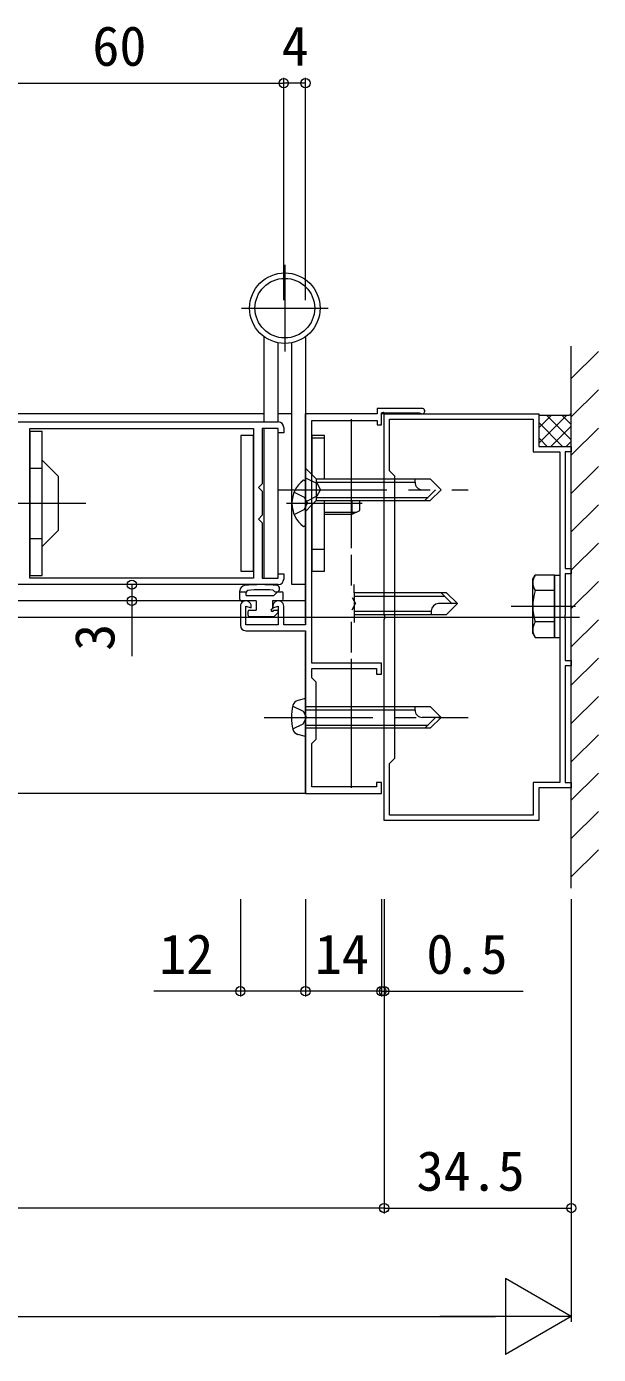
# Model space of a CAD drawing. Units: millimetres, scale not verified. Extents: x -1682 to -296, y -1188 to 1056.
# Drawn here: x -870.6 to -765.2, y 516.7 to 761.7 of the extents above; entities that cross this region are included whole.
import ezdxf
from ezdxf.enums import TextEntityAlignment as Align

# ---------------------------------------------------------------- set-up
doc = ezdxf.new("R2010")
doc.units = ezdxf.units.MM
doc.header["$LTSCALE"] = 4
doc.linetypes.add('CHAIN1', pattern=[8, 5, -1, 1, -1])
doc.linetypes.add('DASHED3', pattern=[4, 3, -1])
for name, color, linetype, lineweight in [('0-3_YKK_11', 7, 'Continuous', 9), ('0-4_YKK_12', 2, 'Continuous', 9), ('0-5_YKK_13', 4, 'Continuous', 9), ('0-6_YKK_D', 6, 'Continuous', 9), ('0-7_YSS_K', 3, 'Continuous', 9), ('0-8_YSS_KE', 3, 'Continuous', 9)]:
    doc.layers.add(name, color=color, linetype=linetype, lineweight=lineweight)
doc.styles.add('ＭＳ ゴシック', font='')
doc.styles.get('ＭＳ ゴシック').set_extended_font_data('MS Gothic')

msp = doc.modelspace()

# ---------------------------------------------------------------- linework, layer by layer
at = {"layer": '0-3_YKK_11'}
for p, q in [((-806.039, 691.232), (-806.039, 690.233)), ((-797.739, 691.232), (-806.039, 691.232)), ((-881.239, 688.733), (-824.239, 688.733)), ((-819.239, 690.233), (-819.239, 651.333)), ((-806.039, 690.233), (-819.239, 690.233)), ((-818.039, 689.033), (-806.039, 689.032)), ((-818.039, 644.233), (-818.039, 689.033)), ((-806.039, 689.032), (-806.039, 688.233)), ((-805.239, 690.433), (-804.866, 690.532)), ((-805.239, 688.233), (-805.239, 690.433)), ((-804.866, 690.532), (-804.693, 690.433)), ((-804.739, 690.234), (-776.239, 690.234)), ((-804.739, 653.192), (-804.739, 690.234)), ((-804.739, 690.232), (-776.239, 690.232)), ((-804.739, 653.191), (-804.739, 690.232)), ((-804.693, 690.433), (-798.268, 690.433)), ((-803.739, 689.234), (-777.24, 689.234)), ((-803.739, 679.734), (-803.739, 689.234)), ((-803.739, 689.232), (-777.24, 689.232)), ((-803.739, 679.732), (-803.739, 689.232)), ((-798.268, 690.433), (-798.07, 690.357)), ((-777.24, 689.234), (-777.24, 683.234)), ((-777.24, 689.232), (-777.24, 683.232)), ((-776.239, 690.234), (-776.239, 684.234)), ((-776.239, 690.232), (-776.239, 684.232)), ((-870.039, 659.933), (-870.039, 687.533)), ((-870.039, 687.533), (-828.839, 687.533)), ((-870.039, 687.533), (-828.839, 687.533)), ((-828.839, 687.533), (-828.839, 659.932)), ((-827.239, 687.533), (-827.239, 677.316)), ((-824.239, 687.533), (-827.239, 687.533)), ((-824.239, 686.733), (-824.239, 687.533)), ((-823.239, 686.733), (-824.239, 686.733)), ((-823.239, 687.733), (-823.239, 686.733)), ((-806.039, 688.233), (-805.239, 688.233)), ((-776.239, 684.234), (-770.239, 684.234)), ((-776.239, 684.232), (-770.239, 684.232)), ((-770.239, 684.234), (-770.239, 683.234)), ((-770.239, 684.232), (-770.239, 683.232)), ((-777.24, 683.234), (-772.34, 683.234)), ((-777.24, 683.232), (-772.34, 683.232)), ((-772.34, 683.234), (-772.34, 622.234)), ((-772.34, 683.234), (-772.34, 622.234)), ((-772.34, 683.232), (-772.34, 622.232)), ((-772.34, 683.232), (-772.34, 622.232)), ((-771.339, 683.234), (-771.339, 661.734)), ((-770.239, 683.234), (-771.339, 683.234)), ((-771.339, 683.232), (-771.339, 661.732)), ((-770.239, 683.232), (-771.339, 683.232)), ((-802.74, 678.734), (-803.739, 679.734)), ((-802.74, 678.732), (-803.739, 679.732)), ((-802.74, 626.734), (-802.74, 678.734)), ((-802.74, 626.732), (-802.74, 678.732)), ((-827.239, 677.316), (-827.922, 676.633)), ((-827.922, 676.633), (-827.239, 675.95)), ((-827.239, 675.95), (-827.239, 671.516)), ((-827.239, 671.516), (-827.922, 670.833)), ((-827.922, 670.833), (-827.239, 670.15)), ((-827.239, 670.15), (-827.239, 659.932)), ((-771.339, 661.734), (-770.239, 661.734)), ((-771.339, 661.732), (-770.239, 661.732)), ((-770.239, 661.734), (-770.239, 660.734)), ((-770.239, 661.732), (-770.239, 660.732)), ((-828.839, 659.932), (-870.039, 659.933)), ((-827.239, 659.932), (-824.239, 659.932)), ((-824.239, 660.733), (-823.239, 660.733)), ((-824.239, 659.932), (-824.239, 660.733)), ((-823.239, 660.733), (-823.239, 659.733)), ((-771.339, 660.734), (-771.339, 653.192)), ((-770.239, 660.734), (-771.339, 660.734)), ((-771.339, 660.732), (-771.339, 653.191)), ((-770.239, 660.732), (-771.339, 660.732)), ((-824.239, 658.733), (-881.239, 658.733)), ((-831.239, 654.733), (-831.239, 651.233)), ((-830.24, 651.333), (-830.239, 654.733)), ((-830.239, 654.733), (-829.239, 654.465)), ((-829.239, 654.465), (-829.239, 654.733)), ((-825.239, 654.733), (-825.239, 654.465)), ((-825.239, 654.465), (-824.239, 654.732)), ((-824.239, 654.732), (-824.239, 651.333)), ((-823.24, 651.333), (-823.239, 654.732)), ((-804.62, 653.009), (-804.739, 653.192)), ((-804.62, 653.007), (-804.739, 653.191)), ((-804.739, 652.276), (-804.62, 652.459)), ((-804.739, 652.274), (-804.62, 652.457)), ((-804.739, 615.234), (-804.739, 652.276)), ((-804.739, 615.232), (-804.739, 652.274)), ((-804.62, 652.459), (-804.62, 653.009)), ((-804.62, 652.457), (-804.62, 653.007)), ((-771.339, 653.192), (-771.459, 653.009)), ((-771.339, 653.191), (-771.459, 653.007)), ((-771.459, 653.009), (-771.459, 652.459)), ((-771.459, 653.007), (-771.459, 652.457)), ((-771.459, 652.459), (-771.339, 652.276)), ((-771.459, 652.457), (-771.339, 652.274)), ((-771.339, 652.276), (-771.339, 644.734)), ((-771.339, 652.274), (-771.339, 644.732)), ((-824.239, 651.333), (-830.24, 651.333)), ((-830.24, 650.233), (-819.239, 650.233)), ((-819.239, 651.333), (-823.24, 651.333)), ((-819.239, 650.233), (-819.24, 620.233)), ((-805.239, 644.233), (-818.039, 644.233)), ((-805.24, 642.233), (-805.239, 644.233)), ((-771.339, 644.734), (-770.239, 644.734)), ((-771.339, 644.732), (-770.239, 644.732)), ((-770.239, 644.734), (-770.239, 643.734)), ((-770.239, 644.732), (-770.239, 643.732)), ((-818.039, 643.232), (-806.14, 643.232)), ((-818.039, 641.533), (-818.039, 643.232)), ((-806.14, 643.232), (-806.14, 642.233)), ((-806.14, 642.233), (-805.24, 642.233)), ((-771.339, 643.734), (-771.339, 622.234)), ((-770.239, 643.734), (-771.339, 643.734)), ((-771.339, 643.732), (-771.339, 622.232)), ((-770.239, 643.732), (-771.339, 643.732)), ((-817.239, 640.732), (-818.039, 641.533)), ((-817.24, 630.233), (-817.239, 640.732)), ((-818.04, 629.433), (-817.24, 630.233)), ((-818.04, 621.433), (-818.04, 629.433)), ((-803.739, 625.734), (-802.74, 626.734)), ((-803.739, 625.732), (-802.74, 626.732)), ((-803.739, 616.234), (-803.739, 625.734)), ((-803.739, 616.232), (-803.739, 625.732)), ((-806.14, 622.232), (-806.14, 621.433)), ((-805.24, 622.232), (-806.14, 622.232)), ((-805.24, 620.233), (-805.24, 622.232)), ((-777.24, 622.234), (-777.24, 616.234)), ((-772.34, 622.234), (-777.24, 622.234)), ((-777.24, 622.232), (-777.24, 616.232)), ((-772.34, 622.232), (-777.24, 622.232)), ((-771.339, 622.234), (-770.239, 622.234)), ((-771.339, 622.232), (-770.239, 622.232)), ((-770.239, 622.234), (-770.239, 621.234)), ((-770.239, 622.232), (-770.239, 621.232)), ((-819.24, 620.233), (-805.24, 620.233)), ((-806.14, 621.433), (-818.04, 621.433)), ((-776.239, 621.234), (-776.239, 615.234)), ((-770.239, 621.234), (-776.239, 621.234)), ((-776.239, 621.232), (-776.239, 615.232)), ((-770.239, 621.232), (-776.239, 621.232)), ((-776.239, 615.234), (-804.739, 615.234)), ((-776.239, 615.232), (-804.739, 615.232)), ((-777.24, 616.234), (-803.739, 616.234)), ((-777.24, 616.232), (-803.739, 616.232))]:
    msp.add_line(p, q, dxfattribs=at)
for centre, radius, start, end in [((-797.739, 690.732), 0.5, 228.59009, 89.99973), ((-824.239, 687.733), 1, 359.99968, 89.99965), ((-824.239, 659.733), 1, 269.99968, 359.99879), ((-830.239, 654.733), 1, 359.99965, 179.99968), ((-824.239, 654.733), 1, 359.99965, 179.99968), ((-830.24, 651.233), 1, 179.99968, 269.99965)]:
    msp.add_arc(centre, radius, start, end, dxfattribs=at)
at = {"layer": '0-4_YKK_12'}
for p, q in [((-826.839, 690.233), (-1025.739, 690.234)), ((-821.739, 690.233), (-824.339, 690.233)), ((-819.239, 651.632), (-819.239, 690.233)), ((-810.74, 665.434), (-810.74, 689.234)), ((-804.739, 690.233), (-805.239, 690.233)), ((-810.74, 658.6), (-810.74, 664.234)), ((-828.339, 655.733), (-1033.239, 655.734)), ((-819.239, 655.733), (-825.339, 655.733)), ((-1183.739, 652.735), (-768.74, 652.732)), ((-810.74, 646.234), (-810.74, 651.868)), ((-819.24, 620.233), (-819.239, 649.933)), ((-810.74, 621.234), (-810.74, 645.034)), ((-819.24, 620.233), (-1024.582, 620.234))]:
    msp.add_line(p, q, dxfattribs=at)
at = {"layer": '0-5_YKK_13', "linetype": 'CHAIN1'}
for p, q in [((-823.039, 717.732), (-823.039, 701.733)), ((-831.039, 709.732), (-815.039, 709.732)), ((-824.239, 676.233), (-789.239, 676.232)), ((-875.039, 673.733), (-859.739, 673.733)), ((-822.739, 673.733), (-808.776, 673.733)), ((-781.34, 654.734), (-769.475, 654.734)), ((-826.84, 634.233), (-789.239, 634.232))]:
    msp.add_line(p, q, dxfattribs=at)
at = {"layer": '0-5_YKK_13'}
for p, q in [((-826.839, 688.733), (-826.839, 704.459)), ((-824.339, 703.364), (-824.339, 688.733)), ((-821.739, 658.733), (-821.739, 703.364)), ((-819.239, 704.459), (-819.239, 658.733)), ((-776.246, 689.994), (-770.579, 689.994)), ((-776.239, 687.647), (-773.893, 689.994)), ((-776.239, 684.819), (-771.065, 689.994)), ((-776.239, 688.619), (-771.853, 684.232)), ((-774.786, 689.994), (-770.239, 685.448)), ((-771.957, 689.994), (-770.239, 688.276)), ((-770.239, 690.333), (-770.579, 689.994)), ((-870.039, 687.033), (-867.739, 687.033)), ((-870.039, 687.033), (-870.039, 660.433)), ((-867.739, 660.433), (-867.739, 687.033)), ((-831.139, 686.233), (-831.139, 661.233)), ((-828.839, 686.233), (-831.139, 686.233)), ((-828.839, 661.233), (-828.839, 686.233)), ((-826.839, 659.932), (-826.839, 687.533)), ((-824.339, 687.456), (-824.339, 660.009)), ((-818.039, 686.233), (-818.039, 679.033)), ((-815.739, 686.233), (-818.039, 686.233)), ((-815.739, 678.233), (-815.739, 686.233)), ((-773.998, 684.232), (-770.239, 687.99)), ((-815.739, 685.733), (-818.039, 685.733)), ((-776.239, 685.791), (-774.681, 684.232)), ((-771.169, 684.232), (-770.239, 685.162)), ((-870.039, 680.233), (-867.739, 680.233)), ((-819.239, 672.233), (-819.239, 680.232)), ((-818.039, 679.033), (-817.239, 678.233)), ((-819.239, 677.708), (-819.239, 669.757)), ((-817.239, 678.233), (-796.239, 678.232)), ((-817.239, 678.233), (-817.239, 674.233)), ((-817.239, 677.633), (-799.039, 677.632)), ((-799.039, 677.632), (-799.039, 678.232)), ((-797.239, 674.232), (-795.239, 676.232)), ((-796.239, 678.232), (-794.239, 676.232)), ((-796.239, 674.232), (-794.239, 676.232)), ((-818.039, 673.432), (-817.239, 674.233)), ((-817.239, 674.833), (-796.639, 674.832)), ((-817.239, 674.233), (-796.239, 674.232)), ((-815.739, 661.233), (-815.739, 674.233)), ((-810.639, 671.733), (-810.639, 674.233)), ((-809.239, 672.433), (-809.239, 674.233)), ((-818.039, 673.432), (-818.039, 661.233)), ((-815.739, 672.112), (-809.881, 672.112)), ((-815.739, 671.733), (-810.639, 671.733)), ((-810.639, 671.733), (-809.239, 672.433)), ((-864.739, 668.78), (-867.739, 665.78)), ((-870.039, 667.233), (-867.739, 667.233)), ((-815.739, 665.233), (-818.039, 665.233)), ((-870.039, 660.433), (-867.739, 660.433)), ((-831.139, 661.233), (-828.839, 661.233)), ((-818.039, 661.233), (-815.739, 661.233)), ((-773.339, 660.484), (-776.909, 660.484)), ((-773.339, 648.984), (-773.339, 660.484)), ((-773.339, 660.484), (-773.339, 648.984)), ((-773.339, 660.484), (-772.34, 660.484)), ((-772.34, 660.484), (-772.34, 648.984)), ((-831.339, 656.033), (-831.339, 657.566)), ((-831.339, 657.433), (-830.139, 657.433)), ((-830.139, 656.733), (-830.139, 657.347)), ((-830.139, 656.733), (-825.164, 656.733)), ((-824.339, 658.733), (-826.839, 658.733)), ((-824.427, 657.345), (-824.952, 656.821)), ((-824.215, 657.433), (-823.639, 657.433)), ((-823.339, 656.033), (-823.339, 657.133)), ((-819.239, 658.733), (-821.739, 658.733)), ((-810.24, 657.234), (-810.24, 658.734)), ((-793.24, 657.234), (-810.24, 657.234)), ((-810.24, 657.234), (-810.24, 653.234)), ((-810.24, 657.234), (-810.24, 653.234)), ((-810.24, 656.634), (-793.64, 656.634)), ((-794.24, 657.234), (-792.24, 655.234)), ((-793.24, 657.234), (-791.24, 655.234)), ((-773.339, 657.62), (-776.893, 657.62)), ((-828.339, 655.733), (-831.039, 655.733)), ((-829.54, 654.033), (-828.339, 654.033)), ((-828.339, 655.733), (-828.339, 654.033)), ((-823.639, 655.733), (-825.339, 655.733)), ((-825.339, 655.733), (-825.339, 654.283)), ((-825.089, 654.033), (-824.539, 654.033)), ((-791.24, 655.234), (-794.706, 655.234)), ((-793.24, 653.234), (-791.24, 655.234)), ((-829.839, 653.733), (-829.839, 653.133)), ((-829.54, 652.833), (-825.015, 652.833)), ((-824.327, 653.521), (-825.015, 652.833)), ((-810.24, 653.834), (-796.04, 653.834)), ((-810.24, 653.234), (-793.24, 653.234)), ((-810.24, 653.234), (-810.24, 651.734)), ((-796.04, 653.9), (-796.04, 653.234)), ((-773.339, 651.847), (-776.893, 651.847)), ((-777.339, 649.734), (-776.907, 648.984)), ((-776.909, 648.984), (-773.339, 648.984)), ((-773.339, 648.984), (-772.34, 648.984)), ((-819.24, 637.733), (-820.646, 637.356)), ((-819.24, 636.233), (-819.24, 637.733)), ((-819.24, 636.233), (-796.239, 636.232)), ((-819.24, 632.233), (-819.24, 636.233)), ((-819.24, 632.233), (-819.24, 636.233)), ((-819.24, 635.633), (-799.04, 635.632)), ((-799.04, 635.566), (-799.04, 636.232)), ((-796.239, 636.232), (-794.24, 634.232)), ((-819.24, 632.833), (-796.639, 632.832)), ((-796.24, 632.232), (-819.24, 632.233)), ((-819.24, 632.233), (-819.24, 630.733)), ((-794.24, 634.232), (-797.706, 634.232)), ((-797.24, 632.232), (-795.239, 634.232)), ((-796.24, 632.232), (-794.24, 634.232)), ((-819.24, 630.733), (-820.646, 631.109))]:
    msp.add_line(p, q, dxfattribs=at)
at = {"layer": '0-5_YKK_13', "linetype": 'DASHED3'}
for p, q in [((-819.239, 680.232), (-818.039, 679.033)), ((-819.239, 678.433), (-817.086, 677.383)), ((-817.086, 677.383), (-816.475, 676.233)), ((-817.086, 675.083), (-816.475, 676.233)), ((-821.316, 675.808), (-819.451, 674.878)), ((-819.451, 674.878), (-818.842, 673.733)), ((-819.451, 672.587), (-818.842, 673.733)), ((-819.239, 674.033), (-817.086, 675.083)), ((-821.316, 671.657), (-819.451, 672.587)), ((-819.239, 672.233), (-818.039, 673.432)), ((-810.643, 656.384), (-810.032, 655.234)), ((-810.643, 654.084), (-810.032, 655.234)), ((-821.591, 636.333), (-819.643, 635.383)), ((-819.643, 635.383), (-819.032, 634.233)), ((-821.591, 632.133), (-819.643, 633.083)), ((-819.643, 633.083), (-819.032, 634.233))]:
    msp.add_line(p, q, dxfattribs=at)
at = {"layer": '0-5_YKK_13'}
for points in [[(-864.739, 668.78), (-864.739, 678.686), (-867.739, 681.686)], [(-777.339, 649.734), (-777.339, 659.734), (-776.907, 660.484)]]:
    msp.add_lwpolyline(points, dxfattribs=at)
for radius in [6.5, 5.5]:
    msp.add_circle((-823.039, 709.732), radius, dxfattribs=at)
for centre, radius, start, end in [((-816.439, 673.733), 5.3, 126.68901, 233.31032), ((-819.514, 677.708), 0.274, 359.99966, 127.71375), ((-797.708, 677.566), 1.333, 177.13368, 269.99966), ((-819.514, 669.757), 0.274, 232.28557, 359.99966), ((-774.784, 659.064), 2.556, 146.25177, 214.38425), ((-830.339, 657.566), 1, 96.63049, 179.99966), ((-827.464, 632.827), 25.906, 83.3582, 96.63049), ((-829.839, 657.347), 0.3, 96.48222, 179.99966), ((-827.265, 634.689), 23.103, 85.0007, 96.48222), ((-825.307, 657.41), 0.3, 38.9398, 79.3074), ((-825.164, 657.033), 0.3, 269.99966, 314.99966), ((-824.607, 657.976), 0.6, 218.9398, 76.49965), ((-824.215, 657.133), 0.3, 89.99966, 134.99966), ((-823.639, 657.133), 0.3, 359.99966, 89.99966), ((-767.786, 654.734), 9.553, 162.41203, 197.58795), ((-831.039, 656.033), 0.3, 179.99966, 269.99966), ((-829.54, 653.733), 0.3, 89.99966, 179.99966), ((-825.339, 654.033), 0.25, 89.99966, 359.99966), ((-824.539, 653.733), 0.3, 314.99966, 89.99966), ((-823.639, 656.033), 0.3, 269.99966, 359.99966), ((-794.706, 653.9), 1.333, 90, 180), ((-829.54, 653.133), 0.3, 179.99966, 269.99966), ((-774.784, 650.403), 2.556, 145.61574, 213.74821), ((-820.31, 636.1), 1.3, 104.99966, 165.96437), ((-812.84, 634.233), 9, 165.96437, 194.03496), ((-797.706, 635.566), 1.333, 179.99966, 269.99966), ((-820.31, 632.365), 1.3, 194.03496, 254.99966)]:
    msp.add_arc(centre, radius, start, end, dxfattribs=at)
at = {"layer": '0-6_YKK_D'}
for p, q in [((-823.239, 711.233), (-823.239, 752.235)), ((-823.239, 711.233), (-823.239, 752.235)), ((-819.239, 711.233), (-819.239, 752.235)), ((-883.239, 751.236), (-823.239, 751.235)), ((-819.239, 751.235), (-823.239, 751.235)), ((-834.239, 658.733), (-852.239, 658.733)), ((-851.239, 658.733), (-851.239, 655.733)), ((-834.239, 655.733), (-852.239, 655.733)), ((-851.239, 655.733), (-851.239, 645.533)), ((-831.24, 600.734), (-831.24, 582.732)), ((-819.24, 600.734), (-819.24, 582.732)), ((-819.24, 600.734), (-819.24, 582.732)), ((-805.24, 600.734), (-805.24, 582.732)), ((-805.24, 600.734), (-805.24, 582.732)), ((-804.74, 600.734), (-804.74, 542.731)), ((-804.74, 600.734), (-804.74, 582.732)), ((-804.74, 600.734), (-804.74, 542.732)), ((-770.239, 600.734), (-770.24, 542.732)), ((-770.239, 600.734), (-770.239, 522.732)), ((-831.24, 583.732), (-847.2, 583.732)), ((-819.24, 583.732), (-831.24, 583.732)), ((-805.24, 583.732), (-819.24, 583.732)), ((-805.24, 583.732), (-808.64, 583.732)), ((-804.74, 543.731), (-1098.74, 543.732)), ((-804.74, 543.732), (-770.24, 543.732)), ((-782.364, 530.732), (-782.364, 516.732)), ((-770.239, 523.732), (-782.364, 530.732)), ((-1122.24, 523.732), (-784.239, 523.732)), ((-770.239, 523.732), (-794.488, 523.732)), ((-770.239, 523.732), (-782.364, 516.732))]:
    msp.add_line(p, q, dxfattribs=at)
msp.add_lwpolyline([(-805.24, 583.732), (-804.74, 583.732), (-779.14, 583.732)], dxfattribs=at)
for centre in [(-823.239, 751.235), (-823.239, 751.235), (-819.239, 751.235), (-851.239, 658.733), (-851.239, 655.733), (-831.24, 583.732), (-819.24, 583.732), (-819.24, 583.732), (-805.24, 583.732), (-805.24, 583.732), (-804.74, 583.732), (-804.74, 543.732), (-804.74, 543.731), (-770.24, 543.732)]:
    msp.add_circle(centre, 0.85, dxfattribs=at)
at = {"layer": '0-7_YSS_K'}
for p, q in [((-770.239, 696.729), (-765.24, 701.729)), ((-770.239, 689.658), (-765.24, 694.658)), ((-770.239, 682.587), (-765.24, 687.586)), ((-770.239, 675.515), (-765.24, 680.516)), ((-770.239, 668.444), (-765.24, 673.445)), ((-770.239, 661.374), (-765.24, 666.373)), ((-770.239, 654.302), (-765.24, 659.302)), ((-770.239, 647.231), (-765.24, 652.231)), ((-770.239, 640.16), (-765.24, 645.16)), ((-770.239, 633.089), (-765.24, 638.089)), ((-770.239, 626.018), (-765.24, 631.018)), ((-770.239, 618.947), (-765.24, 623.947)), ((-770.239, 611.876), (-765.24, 616.876)), ((-770.239, 604.805), (-765.24, 609.805))]:
    msp.add_line(p, q, dxfattribs=at)
at = {"layer": '0-8_YSS_KE'}
msp.add_line((-770.239, 602.734), (-770.239, 702.734), dxfattribs=at)

# ---------------------------------------------------------------- texts
at = {"layer": '0-6_YKK_D', "color": 4, "style": 'ＭＳ ゴシック'}
for s, p in [('60', (-858.519, 752.235)), ('4', (-823.639, 752.235)), ('12', (-846.2, 584.732)), ('14', (-817.52, 584.732)), ('0.5', (-796.94, 584.732)), ('34.5', (-798.77, 544.732))]:
    msp.add_text(s, height=7.331, dxfattribs=at).set_placement(p, align=Align.BOTTOM_LEFT)
msp.add_text('3', height=7.331, rotation=90, dxfattribs=at).set_placement((-852.239, 646.533), align=Align.BOTTOM_LEFT)

doc.saveas('drawing.dxf')
